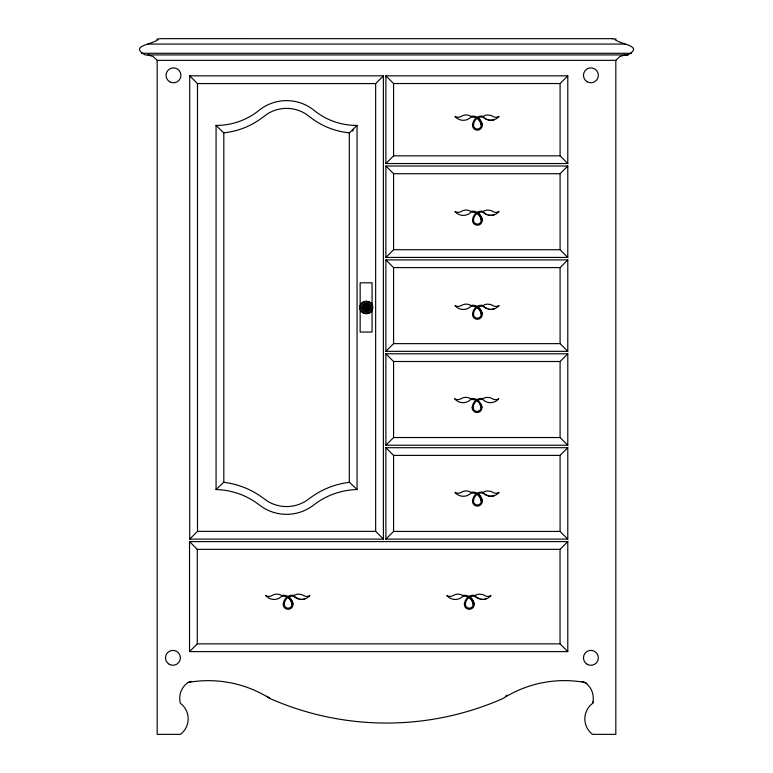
<?xml version="1.0" encoding="UTF-8"?>
<svg xmlns="http://www.w3.org/2000/svg" width="773" height="773" viewBox="0 0 773 773"><rect width="100%" height="100%" fill="white"/><g stroke="black" fill="none" stroke-linecap="round" stroke-linejoin="round"><path stroke-width="1.16" d="M352.846 131.265L352.942 129.458M359.986 307.48C359.677 299.296 373.04 299.296 372.731 307.48C373.04 315.664 359.677 315.664 359.986 307.48L365.706 307.48M364.711 313.635L366.189 308.108M366.528 306.852L368.006 301.325M363.175 312.997L366.035 308.041M366.682 306.92L369.542 301.963M581.866 681.457A81.851 81.851 0 0 1 584.832 682.443A18.939 18.939 0 0 1 592.572 703.362A19.364 19.364 0 0 0 592.572 734.35L615.82 734.35L615.82 60.342L619.84 56.555L625.115 54.922A17.306 12.242 -90 0 0 628.005 54.844C644.489 45.414 619.096 44.563 614.554 39.065A14.465 10.223 -90 0 0 612.11 38.65L612.603 38.669L160.9 38.65A14.571 10.3 -90 0 0 158.446 39.056C153.914 44.563 128.511 45.414 144.995 54.844A17.306 12.242 -90 0 0 147.885 54.922L625.115 54.922A17.306 12.242 90 0 0 628.005 54.844M383.398 539.119L375.659 531.37L375.659 83.581L383.398 75.841L189.723 75.841L189.723 539.119L383.398 539.119L383.398 75.841M385.882 163.538L393.573 155.837L560.087 155.837L567.788 163.538L567.788 75.841L385.882 75.841L385.882 163.538L567.788 163.538M385.882 257.428L393.573 249.737L560.087 249.737L567.788 257.428L567.788 166.011L385.882 166.011L385.882 257.428L567.788 257.428M385.882 75.841L393.573 83.532L560.087 83.532L567.788 75.841M361.851 311.983L365.9 307.934M366.817 307.016L370.866 302.977M189.723 539.119L197.473 531.37L197.473 83.581L189.723 75.841M385.882 166.011L393.573 173.712L560.087 173.712L567.788 166.011M385.882 351.329L393.573 343.637L560.087 343.637L567.788 351.329L567.788 259.912L385.882 259.912L385.882 351.329L567.788 351.329M385.882 259.912L393.573 267.603L560.087 267.603L567.788 259.912M385.882 445.229L393.573 437.528L560.087 437.528L567.788 445.229L567.788 353.802L385.882 353.802L385.882 445.229L567.788 445.229M189.53 651.61L197.279 643.861L560.038 643.861L567.788 651.61L567.788 541.602L189.53 541.602L189.53 651.61L567.788 651.61M385.882 353.802L393.573 361.503L560.087 361.503L567.788 353.802M385.882 539.119L393.573 531.428L560.087 531.428L567.788 539.119L567.788 447.702L385.882 447.702L385.882 539.119L567.788 539.119M385.882 447.702L393.573 455.394L560.087 455.394L567.788 447.702M189.53 541.602L197.279 549.342L560.038 549.342L567.788 541.602M357.058 125.419L349.309 133.004L349.309 482.178L357.058 489.541A73.764 73.764 0 0 0 313.674 505.03A44.187 44.187 0 0 1 259.448 505.03A73.764 73.764 0 0 0 216.063 489.541L216.063 125.419A67.985 67.985 0 0 0 259.448 110.008A43.887 43.887 0 0 1 313.674 110.008A67.183 67.183 0 0 0 357.058 125.419L357.058 489.541M216.063 489.541L223.812 482.178L223.812 132.975L216.063 125.419M472.496 124.907L473.482 124.907A3.894 3.894 0 0 0 477.366 129.023A3.894 3.894 0 0 0 481.25 124.907L482.236 124.907A11.924 11.469 -31.3 0 0 478.381 118.172L477.927 117.815L478.381 118.172A11.469 11.469 0 0 1 480.477 120.53L481.27 121.902A14.243 11.469 -18.1 0 1 482.236 124.907A4.889 4.889 0 0 1 477.366 130.144A4.889 4.889 0 0 1 472.496 124.907A11.508 11.044 28.3 0 1 475.907 118.201L478.062 117.757A8.725 8.725 0 0 1 483.289 117.235A10.725 10.725 0 0 0 487.019 119.602L488.439 120.028A10.706 10.706 0 0 0 494.276 119.699M472.496 219.986L473.482 219.986A3.894 3.894 0 0 0 477.366 224.102A3.894 3.894 0 0 0 481.25 219.986L482.236 219.986A11.924 11.469 -31.3 0 0 478.381 213.251L477.927 212.894L478.381 213.251A11.469 11.469 0 0 1 480.477 215.609L481.27 216.981A14.243 11.469 -18.1 0 1 482.236 219.986A4.889 4.889 0 0 1 477.366 225.223A4.889 4.889 0 0 1 472.496 219.986A11.508 11.044 28.3 0 1 475.907 213.28L478.062 212.836A8.725 8.725 0 0 1 483.289 212.314A10.725 10.725 0 0 0 487.019 214.681L488.439 215.107A10.706 10.706 0 0 0 494.276 214.778M473.482 314.051A10.136 9.682 28.5 0 1 477.105 307.383A10.783 10.329 -31.9 0 1 481.25 314.051A13.982 10.329 -16.9 0 0 480.748 312.099L479.83 310.292A10.3 10.3 0 0 0 477.105 307.383L476.139 306.949A10.204 10.204 0 0 0 470.912 306.379A10.87 10.87 0 0 1 454.92 305.49A5.981 5.981 0 0 0 461.355 305.49A8.889 8.889 0 0 1 470.912 305.49A8.725 8.725 0 0 1 477.105 306.379A8.484 8.484 0 0 1 483.289 305.49A8.648 8.648 0 0 1 487.164 304.137L490.449 304.456A8.648 8.648 0 0 1 492.701 305.49A5.875 5.875 0 0 0 499.087 305.49L498.073 306.572A10.725 10.725 0 0 1 488.439 309.171L483.289 306.379A8.725 8.725 0 0 0 478.062 306.9L478.381 307.316A11.469 11.469 0 0 1 480.477 309.673L481.27 311.046A14.243 11.469 -18.1 0 1 482.236 314.051A4.889 4.889 0 0 1 477.366 319.288A4.889 4.889 0 0 1 472.496 314.051A11.508 11.044 28.3 0 1 475.907 307.345L478.381 307.316A11.924 11.469 -31.3 0 1 482.236 314.051L481.25 314.051A3.894 3.894 0 0 1 477.366 318.176A3.894 3.894 0 0 1 473.482 314.051L472.496 314.051M475.598 400.578L475.82 400.182A10.204 10.204 0 0 0 470.593 399.612A10.87 10.87 0 0 1 454.601 398.723A5.981 5.981 0 0 0 461.037 398.723A8.889 8.889 0 0 1 470.593 398.723A8.725 8.725 0 0 1 476.796 399.612A8.484 8.484 0 0 1 482.97 398.723A8.648 8.648 0 0 1 486.855 397.37L490.13 397.689A8.648 8.648 0 0 1 492.382 398.723A5.875 5.875 0 0 0 498.778 398.723L497.764 399.805A10.725 10.725 0 0 1 488.121 402.404L486.7 401.989A10.725 10.725 0 0 1 482.97 399.612A8.725 8.725 0 0 0 477.743 400.143L478.072 400.549A11.924 11.469 -31.3 0 1 481.927 407.284A4.889 4.889 0 0 1 477.057 412.531A4.889 4.889 0 0 1 472.177 407.284A11.508 11.044 28.3 0 1 475.598 400.578L478.072 400.549M284.222 604.061A10.136 9.682 28.5 0 1 287.856 597.394A10.783 10.329 -31.9 0 1 292.001 604.061A13.982 10.329 -16.9 0 0 291.489 602.119L290.571 600.302A10.3 10.3 0 0 0 287.846 597.394L286.88 596.959A10.204 10.204 0 0 0 281.652 596.389A10.87 10.87 0 0 1 265.661 595.5A5.981 5.981 0 0 0 272.096 595.5A8.889 8.889 0 0 1 281.652 595.5A8.725 8.725 0 0 1 287.856 596.389A8.484 8.484 0 0 1 294.03 595.5A8.648 8.648 0 0 1 297.914 594.147L301.19 594.466A8.648 8.648 0 0 1 303.441 595.5A5.875 5.875 0 0 0 309.838 595.5L308.823 596.582A10.725 10.725 0 0 1 299.18 599.181L294.03 596.389A8.725 8.725 0 0 0 288.802 596.911L289.121 597.336A11.469 11.469 0 0 1 291.218 599.684L292.01 601.056A14.243 11.469 -18.1 0 1 292.986 604.061A4.889 4.889 0 0 1 288.107 609.298A4.889 4.889 0 0 1 283.237 604.061A11.508 11.044 28.3 0 1 286.657 597.355L289.131 597.326A11.924 11.469 -31.3 0 1 292.986 604.061L292.001 604.061A3.894 3.894 0 0 1 288.107 608.187A3.894 3.894 0 0 1 284.222 604.061L283.237 604.061M475.907 494.179L476.139 493.783A10.204 10.204 0 0 0 470.912 493.213A10.87 10.87 0 0 1 454.92 492.324A5.981 5.981 0 0 0 461.355 492.324A8.889 8.889 0 0 1 470.912 492.324A8.725 8.725 0 0 1 477.105 493.213A8.484 8.484 0 0 1 483.289 492.324A8.648 8.648 0 0 1 487.164 490.971L490.449 491.28A8.648 8.648 0 0 1 492.701 492.324A5.875 5.875 0 0 0 499.087 492.324L498.073 493.406A10.725 10.725 0 0 1 488.439 496.005L483.289 493.213A8.725 8.725 0 0 0 478.062 493.734L478.381 494.15A11.469 11.469 0 0 1 480.477 496.508L481.27 497.88A14.243 11.469 -18.1 0 1 482.236 500.885A4.889 4.889 0 0 1 477.366 506.122A4.889 4.889 0 0 1 472.496 500.885A11.508 11.044 28.3 0 1 475.907 494.179L478.381 494.15A11.924 11.469 -31.3 0 1 482.236 500.885L481.25 500.885A3.894 3.894 0 0 1 477.366 505.001A3.894 3.894 0 0 1 473.482 500.885L472.496 500.885M465.375 604.061A10.136 9.682 28.5 0 1 468.998 597.394A10.783 10.329 -31.9 0 1 473.153 604.061A13.982 10.329 -16.9 0 0 472.641 602.119L471.723 600.302A10.3 10.3 0 0 0 468.998 597.394L468.032 596.959A10.204 10.204 0 0 0 462.805 596.389A10.87 10.87 0 0 1 446.813 595.5A5.981 5.981 0 0 0 453.249 595.5A8.889 8.889 0 0 1 462.805 595.5A8.725 8.725 0 0 1 468.998 596.389A8.484 8.484 0 0 1 475.182 595.5A8.648 8.648 0 0 1 479.067 594.147L482.342 594.466A8.648 8.648 0 0 1 484.594 595.5A5.875 5.875 0 0 0 490.99 595.5L490.072 596.485A10.725 10.725 0 0 1 480.333 599.181L475.182 596.389A8.725 8.725 0 0 0 469.955 596.911L470.274 597.336A11.469 11.469 0 0 1 472.371 599.684L473.163 601.056A14.243 11.469 -18.1 0 1 474.139 604.061A4.889 4.889 0 0 1 469.259 609.298A4.889 4.889 0 0 1 464.389 604.061A11.508 11.044 28.3 0 1 467.8 597.355L470.284 597.326A11.924 11.469 -31.3 0 1 474.139 604.061L473.153 604.061A3.894 3.894 0 0 1 469.259 608.187A3.894 3.894 0 0 1 465.375 604.061L464.389 604.061M360.836 310.669L365.793 307.799M366.924 307.152L371.871 304.291M360.199 309.123L365.726 307.644M366.982 307.306L372.509 305.828M349.473 482.342L348.265 482.468A81.513 81.513 0 0 0 312.398 496.353L305.615 501.184A36.428 36.428 0 0 1 267.506 501.184L260.723 496.353A81.513 81.513 0 0 0 224.856 482.468L223.648 482.342M223.619 132.792L224.73 132.705A75.735 75.735 0 0 0 260.907 118.665L267.526 113.805A36.128 36.128 0 0 1 305.596 113.805L312.176 118.665A74.933 74.933 0 0 0 348.401 132.734L349.502 132.821M475.907 118.201L478.381 118.172L475.907 118.201L477.105 118.24A10.3 10.3 0 0 1 479.83 121.139L480.748 122.955A13.982 10.329 -16.9 0 1 481.25 124.907A10.783 10.329 -31.9 0 0 477.105 118.24A10.136 9.682 28.5 0 0 473.482 124.907M475.907 213.28L478.381 213.251L475.907 213.28L477.105 213.319A10.3 10.3 0 0 1 479.83 216.218L480.748 218.034A13.982 10.329 -16.9 0 1 481.25 219.986A10.783 10.329 -31.9 0 0 477.105 213.319A10.136 9.682 28.5 0 0 473.482 219.986M475.907 307.345L478.381 307.316L477.927 306.968M286.657 597.355L289.121 597.336L288.677 596.978M467.8 597.355L470.274 597.336L469.829 596.978M147.885 44.071L625.115 44.071M141.488 53.289L631.512 53.289M147.885 54.922L153.16 56.555L157.18 60.342L615.82 60.342M197.473 83.581L375.659 83.581M367.011 307.48L372.731 307.48M472.177 407.284L473.163 407.284A3.894 3.894 0 0 0 477.057 411.41A3.894 3.894 0 0 0 480.941 407.284L481.927 407.284A14.243 11.469 -18.1 0 0 480.951 404.279M197.473 531.37L375.659 531.37M360.199 305.828L365.726 307.306M366.982 307.644L372.509 309.123M476.284 117.863L476.139 117.805A10.204 10.204 0 0 0 470.912 117.235A10.87 10.87 0 0 1 454.92 116.346A5.981 5.981 0 0 0 461.355 116.346A8.889 8.889 0 0 1 470.912 116.346A8.725 8.725 0 0 1 477.105 117.235A8.484 8.484 0 0 1 483.289 116.346A8.648 8.648 0 0 1 487.164 114.993L490.449 115.303A8.648 8.648 0 0 1 492.701 116.346A5.875 5.875 0 0 0 499.087 116.346L498.073 117.419A10.725 10.725 0 0 1 488.439 120.028M476.284 212.942L476.139 212.884A10.204 10.204 0 0 0 470.912 212.314A10.87 10.87 0 0 1 454.92 211.425A5.981 5.981 0 0 0 461.355 211.425A8.889 8.889 0 0 1 470.912 211.425A8.725 8.725 0 0 1 477.105 212.314A8.484 8.484 0 0 1 483.289 211.425A8.648 8.648 0 0 1 487.164 210.072L490.449 210.382A8.648 8.648 0 0 1 492.701 211.425A5.875 5.875 0 0 0 499.087 211.425L498.073 212.498A10.725 10.725 0 0 1 488.439 215.107M487.019 119.602L483.289 117.235M487.019 214.681L483.289 212.314M360.836 304.291L365.793 307.152M366.924 307.799L371.871 310.669M361.851 302.977L365.9 307.016M366.817 307.934L370.866 311.983M363.175 301.963L366.035 306.92M366.682 308.041L369.542 312.997M480.197 404.82L480.439 405.342A13.982 10.329 -16.9 0 1 480.941 407.284A10.783 10.329 -31.9 0 0 476.796 400.617A10.136 9.682 28.5 0 0 473.163 407.284M364.711 301.325L366.189 306.852M366.528 308.108L368.006 313.635M615.82 38.65L615.82 39.636M560.087 83.532L560.087 155.837M560.087 173.712L560.087 249.737M560.087 267.603L560.087 343.637M560.087 361.503L560.087 437.528M560.087 455.394L560.087 531.428M560.038 549.342L560.038 643.861M393.573 83.532L393.573 155.837M393.573 173.712L393.573 249.737M393.573 267.603L393.573 343.637M393.573 361.503L393.573 437.528M393.573 455.394L393.573 531.428M372.055 305.644L372.055 282.821L360.16 282.821L360.16 332.061L372.055 332.061L372.055 309.248M366.354 301.103L366.354 306.833M366.354 308.127L366.354 313.848M197.279 549.342L197.279 643.861M157.18 38.65L157.18 39.636M157.18 60.342L157.18 734.35L180.428 734.35A19.364 19.364 0 0 0 180.428 703.362A18.939 18.939 0 0 1 188.168 682.443A86.19 86.19 0 0 1 191.636 681.409M188.168 682.443A115.032 115.032 0 0 1 223.494 681.66L230.489 682.801A115.032 115.032 0 0 1 269.816 698.444A288.812 288.812 0 0 0 503.097 698.454A114.288 114.288 0 0 1 542.453 682.743L549.458 681.593A114.288 114.288 0 0 1 584.832 682.443A14.523 14.523 0 0 1 586.765 683.293M494.276 495.677A10.706 10.706 0 0 1 488.439 496.005M487.019 495.58A10.725 10.725 0 0 1 483.289 493.213M477.105 494.218A10.783 10.329 -31.9 0 1 481.25 500.885A13.982 10.329 -16.9 0 0 480.748 498.933L479.84 497.136A10.3 10.3 0 0 0 477.105 494.218A10.136 9.682 28.5 0 0 473.482 500.885M494.276 308.852A10.706 10.706 0 0 1 488.439 309.171M487.019 308.746A10.725 10.725 0 0 1 483.289 306.379M478.912 598.766A10.725 10.725 0 0 1 475.182 596.389M486.169 598.862A10.706 10.706 0 0 1 480.333 599.181M297.76 598.766A10.725 10.725 0 0 1 294.03 596.389M305.016 598.862A10.706 10.706 0 0 1 299.18 599.181M266.994 696.183A86.19 86.19 0 0 1 269.816 698.444M505.465 696.425A81.851 81.851 0 0 1 507.088 695.12M593.49 701.449A14.523 14.523 0 0 1 592.572 703.362M169.2 664.287A7.459 7.459 0 0 0 180.389 657.833A7.459 7.459 0 0 0 169.2 651.368A7.459 7.459 0 0 0 169.2 664.287M587.18 664.287A7.459 7.459 0 0 0 598.36 657.833A7.459 7.459 0 0 0 587.18 651.368A7.459 7.459 0 0 0 587.18 664.287M169.76 81.783A7.459 7.459 0 0 0 180.94 75.319A7.459 7.459 0 0 0 169.76 68.865A7.459 7.459 0 0 0 169.76 81.783M587.18 81.783A7.459 7.459 0 0 0 598.36 75.319A7.459 7.459 0 0 0 587.18 68.865A7.459 7.459 0 0 0 587.18 81.783"/></g></svg>
